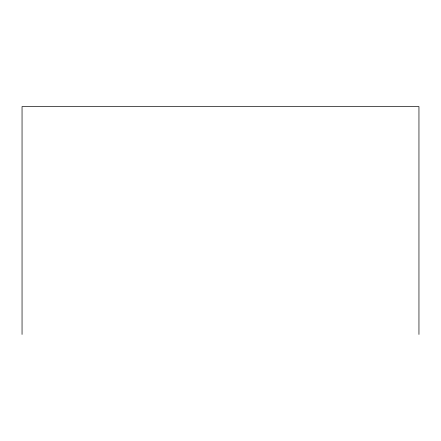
<?xml version="1.0" encoding="UTF-8"?>
<svg xmlns="http://www.w3.org/2000/svg" width="441" height="441" viewBox="0 0 441 441"><rect width="100%" height="100%" fill="white"/><g stroke="black" fill="none" stroke-linecap="round" stroke-linejoin="round"><path stroke-width="0.66" d="M418.95 334.432L418.95 106.568L22.05 106.568L22.05 334.432"/></g></svg>
